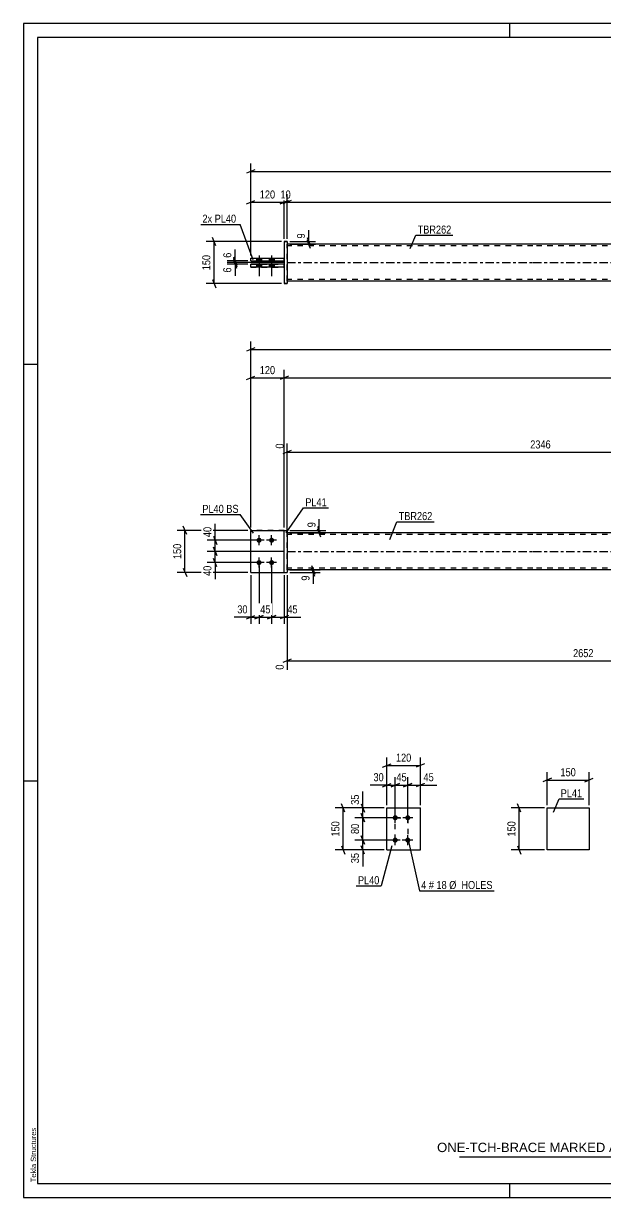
# Model space of a CAD drawing. Header units: millimetres. Extents: x 0 to 594, y 0 to 420.
# Drawn here: x 0 to 208.3, y 0 to 420 of the extents above; entities that cross this region are included whole.
import ezdxf

# ---------------------------------------------------------------- set-up
doc = ezdxf.new("R2010")
doc.units = ezdxf.units.MM
doc.linetypes.add('DXK_LINE_DOT2', pattern=[3.9198, 1.9599, -1.9599])
doc.linetypes.add('DXK_LINE_DOT3', pattern=[5.9187, 2.979, -0.9799, 0.9799, -0.9799])
doc.styles.add('Arial', font='ARIAL.TTF', dxfattribs={"height": 0.2})
doc.styles.add('Arial Narrow', font='ARIALN.TTF', dxfattribs={"height": 0.2})

# ---------------------------------------------------------------- blocks, each defined once
blk = doc.blocks.new('Unknown-581559839-1128')
at = {"color": 5, "linetype": 'Continuous'}
for p, q in [((594, 420), (0, 420)), ((0, 420), (0, 0)), ((174, 415), (174, 420)), ((589, 415), (5, 415)), ((5, 415), (5, 5)), ((5, 298), (0, 298)), ((5, 149), (0, 149)), ((5, 5), (589, 5)), ((174, 0), (174, 5)), ((0, 0), (594, 0))]:
    blk.add_line(p, q, dxfattribs=at)
at = {"color": 174, "linetype": 'Continuous', "style": 'Arial'}
blk.add_text('Tekla Structures', height=1.9102, rotation=90, dxfattribs=at).set_placement((4.5, 5.5))
blk = doc.blocks.new('Part-581559839-1555 - 1539')
at = {"color": 2, "linetype": 'Continuous'}
for p, q in [((130.01, 124.36), (130.01, 139.36)), ((130.01, 139.36), (142.01, 139.36)), ((142.01, 124.36), (142.01, 139.36)), ((130.01, 124.36), (130.01, 124.36)), ((130.01, 124.36), (142.01, 124.36)), ((142.01, 124.36), (142.01, 124.36))]:
    blk.add_line(p, q, dxfattribs=at)
at = {"color": 7, "linetype": 'DXK_LINE_DOT2'}
for p, q in [((130.01, 139.36), (142.01, 139.36)), ((130.01, 124.36), (130.01, 124.36)), ((130.01, 124.36), (142.01, 124.36)), ((142.01, 124.36), (142.01, 124.36))]:
    blk.add_line(p, q, dxfattribs=at)
blk = doc.blocks.new('Bolt-581559839-1560 - 1539')
at = {"linetype": 'Continuous'}
for points in [[(133.01, 134.96), (132.82, 134.98), (132.64, 135.04), (132.48, 135.14), (132.34, 135.26), (132.23, 135.41), (132.15, 135.59), (132.11, 135.77), (132.11, 135.96), (132.15, 136.14), (132.23, 136.31), (132.34, 136.47), (132.48, 136.59), (132.64, 136.69), (132.82, 136.75), (133.01, 136.76), (133.2, 136.75), (133.38, 136.69), (133.54, 136.59), (133.68, 136.47), (133.79, 136.31), (133.87, 136.14), (133.91, 135.96), (133.91, 135.77), (133.87, 135.59), (133.79, 135.41), (133.68, 135.26), (133.54, 135.14), (133.38, 135.04), (133.2, 134.98)], [(137.51, 134.96), (137.32, 134.98), (137.14, 135.04), (136.98, 135.14), (136.84, 135.26), (136.73, 135.41), (136.65, 135.59), (136.61, 135.77), (136.61, 135.96), (136.65, 136.14), (136.73, 136.31), (136.84, 136.47), (136.98, 136.59), (137.14, 136.69), (137.32, 136.75), (137.51, 136.76), (137.7, 136.75), (137.88, 136.69), (138.04, 136.59), (138.18, 136.47), (138.29, 136.31), (138.37, 136.14), (138.41, 135.96), (138.41, 135.77), (138.37, 135.59), (138.29, 135.41), (138.18, 135.26), (138.04, 135.14), (137.88, 135.04), (137.7, 134.98)], [(133.01, 126.96), (132.82, 126.98), (132.64, 127.04), (132.48, 127.14), (132.34, 127.26), (132.23, 127.41), (132.15, 127.59), (132.11, 127.77), (132.11, 127.96), (132.15, 128.14), (132.23, 128.31), (132.34, 128.47), (132.48, 128.59), (132.64, 128.69), (132.82, 128.75), (133.01, 128.76), (133.2, 128.75), (133.38, 128.69), (133.54, 128.59), (133.68, 128.47), (133.79, 128.31), (133.87, 128.14), (133.91, 127.96), (133.91, 127.77), (133.87, 127.59), (133.79, 127.41), (133.68, 127.26), (133.54, 127.14), (133.38, 127.04), (133.2, 126.98)], [(137.51, 126.96), (137.32, 126.98), (137.14, 127.04), (136.98, 127.14), (136.84, 127.26), (136.73, 127.41), (136.65, 127.59), (136.61, 127.77), (136.61, 127.96), (136.65, 128.14), (136.73, 128.31), (136.84, 128.47), (136.98, 128.59), (137.14, 128.69), (137.32, 128.75), (137.51, 128.76), (137.7, 128.75), (137.88, 128.69), (138.04, 128.59), (138.18, 128.47), (138.29, 128.31), (138.37, 128.14), (138.41, 127.96), (138.41, 127.77), (138.37, 127.59), (138.29, 127.41), (138.18, 127.26), (138.04, 127.14), (137.88, 127.04), (137.7, 126.98)]]:
    blk.add_hatch(color=1, dxfattribs=at).paths.add_polyline_path(points)
at = {"color": 1, "linetype": 'Continuous'}
for p, q in [((134.81, 135.86), (131.21, 135.86)), ((133.01, 134.06), (133.01, 137.66)), ((139.31, 135.86), (135.71, 135.86)), ((137.51, 134.06), (137.51, 137.66)), ((134.81, 127.86), (131.21, 127.86)), ((133.01, 126.06), (133.01, 129.66)), ((139.31, 127.86), (135.71, 127.86)), ((137.51, 126.06), (137.51, 129.66))]:
    blk.add_line(p, q, dxfattribs=at)
blk = doc.blocks.new('Bolt-581559839-1912 - 1907')
at = {"linetype": 'Continuous'}
for points in [[(84.29, 236.04), (84.48, 236.02), (84.65, 235.96), (84.82, 235.87), (84.96, 235.74), (85.07, 235.59), (85.14, 235.42), (85.18, 235.23), (85.18, 235.04), (85.14, 234.86), (85.07, 234.69), (84.96, 234.54), (84.82, 234.41), (84.65, 234.32), (84.48, 234.26), (84.29, 234.24), (84.1, 234.26), (83.92, 234.32), (83.76, 234.41), (83.62, 234.54), (83.51, 234.69), (83.43, 234.86), (83.39, 235.04), (83.39, 235.23), (83.43, 235.42), (83.51, 235.59), (83.62, 235.74), (83.76, 235.87), (83.92, 235.96), (84.1, 236.02)], [(88.79, 236.04), (88.98, 236.02), (89.15, 235.96), (89.32, 235.87), (89.46, 235.74), (89.57, 235.59), (89.64, 235.42), (89.68, 235.23), (89.68, 235.04), (89.64, 234.86), (89.57, 234.69), (89.46, 234.54), (89.32, 234.41), (89.15, 234.32), (88.98, 234.26), (88.79, 234.24), (88.6, 234.26), (88.42, 234.32), (88.26, 234.41), (88.12, 234.54), (88.01, 234.69), (87.93, 234.86), (87.89, 235.04), (87.89, 235.23), (87.93, 235.42), (88.01, 235.59), (88.12, 235.74), (88.26, 235.87), (88.42, 235.96), (88.6, 236.02)], [(84.29, 228.04), (84.48, 228.02), (84.65, 227.96), (84.82, 227.87), (84.96, 227.74), (85.07, 227.59), (85.14, 227.42), (85.18, 227.23), (85.18, 227.04), (85.14, 226.86), (85.07, 226.69), (84.96, 226.54), (84.82, 226.41), (84.65, 226.32), (84.48, 226.26), (84.29, 226.24), (84.1, 226.26), (83.92, 226.32), (83.76, 226.41), (83.62, 226.54), (83.51, 226.69), (83.43, 226.86), (83.39, 227.04), (83.39, 227.23), (83.43, 227.42), (83.51, 227.59), (83.62, 227.74), (83.76, 227.87), (83.92, 227.96), (84.1, 228.02)], [(88.79, 228.04), (88.98, 228.02), (89.15, 227.96), (89.32, 227.87), (89.46, 227.74), (89.57, 227.59), (89.64, 227.42), (89.68, 227.23), (89.68, 227.04), (89.64, 226.86), (89.57, 226.69), (89.46, 226.54), (89.32, 226.41), (89.15, 226.32), (88.98, 226.26), (88.79, 226.24), (88.6, 226.26), (88.42, 226.32), (88.26, 226.41), (88.12, 226.54), (88.01, 226.69), (87.93, 226.86), (87.89, 227.04), (87.89, 227.23), (87.93, 227.42), (88.01, 227.59), (88.12, 227.74), (88.26, 227.87), (88.42, 227.96), (88.6, 228.02)]]:
    blk.add_hatch(color=1, dxfattribs=at).paths.add_polyline_path(points)
at = {"color": 1, "linetype": 'Continuous'}
for p, q in [((84.29, 233.34), (84.29, 236.94)), ((88.79, 233.34), (88.79, 236.94)), ((86.09, 235.14), (82.49, 235.14)), ((90.59, 235.14), (86.99, 235.14)), ((86.09, 227.14), (82.49, 227.14)), ((84.29, 225.34), (84.29, 228.94)), ((90.59, 227.14), (86.99, 227.14)), ((88.79, 225.34), (88.79, 228.94))]:
    blk.add_line(p, q, dxfattribs=at)
blk = doc.blocks.new('Part-581559839-1923 - 1907')
at = {"color": 2, "linetype": 'Continuous'}
for p, q in [((93.29, 238.64), (94.29, 238.64)), ((93.29, 223.64), (93.29, 238.64)), ((94.29, 238.64), (94.29, 238.64)), ((94.29, 238.64), (94.29, 223.64)), ((93.29, 223.64), (94.29, 223.64))]:
    blk.add_line(p, q, dxfattribs=at)
at = {"color": 7, "linetype": 'DXK_LINE_DOT2'}
for p, q in [((93.29, 238.64), (94.29, 238.64)), ((93.29, 223.64), (94.29, 223.64))]:
    blk.add_line(p, q, dxfattribs=at)
blk = doc.blocks.new('Part-581559839-1928 - 1907')
at = {"color": 7, "linetype": 'DXK_LINE_DOT2'}
for p, q in [((81.29, 223.64), (81.29, 238.64)), ((81.29, 238.64), (93.29, 238.64)), ((93.29, 238.64), (81.29, 238.64)), ((93.29, 223.64), (93.29, 238.64)), ((81.29, 223.64), (81.29, 223.64)), ((81.29, 223.64), (93.29, 223.64)), ((81.29, 223.64), (93.29, 223.64)), ((93.29, 223.64), (93.29, 223.64))]:
    blk.add_line(p, q, dxfattribs=at)
blk = doc.blocks.new('Part-581559839-1933 - 1907')
at = {"color": 2, "linetype": 'Continuous'}
for p, q in [((81.29, 223.64), (81.29, 238.64)), ((81.29, 238.64), (93.29, 238.64)), ((81.29, 223.64), (81.29, 223.64)), ((81.29, 223.64), (93.29, 223.64))]:
    blk.add_line(p, q, dxfattribs=at)
at = {"color": 7, "linetype": 'DXK_LINE_DOT2'}
for p, q in [((93.29, 238.64), (81.29, 238.64)), ((93.29, 223.64), (93.29, 238.64)), ((81.29, 223.64), (93.29, 223.64)), ((93.29, 223.64), (93.29, 223.64))]:
    blk.add_line(p, q, dxfattribs=at)
blk = doc.blocks.new('Part-581559839-1943 - 1907')
at = {"linetype": 'Continuous'}
blk.add_hatch(color=2, dxfattribs=at).paths.add_polyline_path([(496.49, 224.54), (495.69, 225.94), (497.29, 225.94)])
at = {"color": 2, "linetype": 'Continuous'}
for p, q in [((182.29, 237.74), (94.29, 237.74)), ((526.49, 237.74), (182.39, 237.74)), ((182.29, 224.54), (94.29, 224.54)), ((526.49, 224.54), (182.39, 224.54)), ((496.49, 224.54), (495.69, 225.94)), ((495.69, 225.94), (497.29, 225.94)), ((497.29, 225.94), (496.49, 224.54))]:
    blk.add_line(p, q, dxfattribs=at)
at = {"color": 7, "linetype": 'DXK_LINE_DOT2'}
for p, q in [((94.29, 224.54), (94.29, 237.74)), ((182.29, 237.14), (94.29, 237.14)), ((526.49, 237.14), (182.39, 237.14)), ((281.81, 237.74), (281.81, 237.14)), ((317.26, 237.74), (317.26, 237.14)), ((526.49, 237.74), (526.49, 224.54)), ((182.29, 225.14), (94.29, 225.14)), ((526.49, 225.14), (182.39, 225.14)), ((303.81, 224.54), (303.81, 225.14)), ((339.25, 224.54), (339.25, 225.14))]:
    blk.add_line(p, q, dxfattribs=at)
at = {"color": 7, "linetype": 'DXK_LINE_DOT3'}
for p, q in [((94.29, 231.14), (182.29, 231.14)), ((182.39, 231.14), (526.49, 231.14))]:
    blk.add_line(p, q, dxfattribs=at)
at = {"color": 2, "linetype": 'Continuous'}
blk.add_circle((496.49, 225.44), 1, dxfattribs=at)
blk = doc.blocks.new('Bolt-581559839-2355 - 2348')
at = {"linetype": 'Continuous'}
for points in [[(83.39, 335.05), (85.19, 335.05), (85.19, 336.05), (83.39, 336.05)], [(83.39, 335.05), (85.19, 335.05), (85.19, 336.05), (83.39, 336.05)], [(87.89, 335.05), (89.69, 335.05), (89.69, 336.05), (87.89, 336.05)], [(87.89, 335.05), (89.69, 335.05), (89.69, 336.05), (87.89, 336.05)], [(83.39, 332.85), (85.19, 332.85), (85.19, 333.85), (83.39, 333.85)], [(83.39, 332.85), (85.19, 332.85), (85.19, 333.85), (83.39, 333.85)], [(87.89, 332.85), (89.69, 332.85), (89.69, 333.85), (87.89, 333.85)], [(87.89, 332.85), (89.69, 332.85), (89.69, 333.85), (87.89, 333.85)]]:
    blk.add_hatch(color=1, dxfattribs=at).paths.add_polyline_path(points)
at = {"color": 1, "linetype": 'Continuous'}
for p, q in [((83.39, 336.05), (83.39, 335.05)), ((83.39, 336.05), (83.39, 335.05)), ((84.29, 337.05), (84.29, 329.55)), ((84.29, 337.05), (84.29, 329.55)), ((85.19, 336.05), (85.19, 335.05)), ((85.19, 336.05), (85.19, 335.05)), ((87.89, 336.05), (87.89, 335.05)), ((87.89, 336.05), (87.89, 335.05)), ((88.79, 337.05), (88.79, 329.55)), ((88.79, 337.05), (88.79, 329.55)), ((89.69, 336.05), (89.69, 335.05)), ((89.69, 336.05), (89.69, 335.05)), ((83.39, 333.85), (83.39, 332.85)), ((83.39, 333.85), (83.39, 332.85)), ((85.19, 333.85), (85.19, 332.85)), ((85.19, 333.85), (85.19, 332.85)), ((87.89, 333.85), (87.89, 332.85)), ((87.89, 333.85), (87.89, 332.85)), ((89.69, 333.85), (89.69, 332.85)), ((89.69, 333.85), (89.69, 332.85))]:
    blk.add_line(p, q, dxfattribs=at)
blk = doc.blocks.new('Part-581559839-2362 - 2348')
at = {"color": 2, "linetype": 'Continuous'}
for p, q in [((81.29, 335.05), (81.29, 336.05)), ((81.29, 336.05), (93.29, 336.05)), ((93.29, 335.05), (93.29, 336.05)), ((81.29, 335.05), (81.29, 335.05)), ((81.29, 335.05), (93.29, 335.05)), ((93.29, 335.05), (93.29, 335.05))]:
    blk.add_line(p, q, dxfattribs=at)
at = {"color": 7, "linetype": 'DXK_LINE_DOT2'}
for p, q in [((81.29, 336.05), (81.29, 336.05)), ((81.29, 336.05), (93.29, 336.05)), ((93.29, 336.05), (93.29, 336.05)), ((81.29, 335.05), (93.29, 335.05))]:
    blk.add_line(p, q, dxfattribs=at)
blk = doc.blocks.new('Part-581559839-2357 - 2348')
at = {"color": 2, "linetype": 'Continuous'}
for p, q in [((93.29, 341.95), (94.29, 341.95)), ((93.29, 341.95), (93.29, 326.95)), ((94.29, 341.95), (94.29, 341.95)), ((94.29, 341.95), (94.29, 326.95)), ((94.29, 326.95), (93.29, 326.95)), ((93.29, 326.95), (93.29, 326.95))]:
    blk.add_line(p, q, dxfattribs=at)
at = {"color": 7, "linetype": 'DXK_LINE_DOT2'}
for p, q in [((94.29, 341.95), (93.29, 341.95)), ((94.29, 341.95), (94.29, 341.95)), ((93.29, 326.95), (94.29, 326.95))]:
    blk.add_line(p, q, dxfattribs=at)
blk = doc.blocks.new('Part-581559839-2367 - 2348')
at = {"color": 2, "linetype": 'Continuous'}
for p, q in [((81.29, 332.85), (81.29, 333.85)), ((93.29, 333.85), (81.29, 333.85)), ((81.29, 332.85), (81.29, 332.85)), ((93.29, 332.85), (81.29, 332.85)), ((93.29, 332.85), (93.29, 333.85)), ((93.29, 332.85), (93.29, 332.85))]:
    blk.add_line(p, q, dxfattribs=at)
at = {"color": 7, "linetype": 'DXK_LINE_DOT2'}
for p, q in [((81.29, 333.85), (93.29, 333.85)), ((81.29, 332.85), (93.29, 332.85))]:
    blk.add_line(p, q, dxfattribs=at)
blk = doc.blocks.new('Part-581559839-2387 - 2348')
at = {"linetype": 'Continuous'}
blk.add_hatch(color=2, dxfattribs=at).paths.add_polyline_path([(496.49, 334.45), (495.69, 335.85), (497.29, 335.85)])
at = {"color": 2, "linetype": 'Continuous'}
for p, q in [((182.29, 341.05), (94.29, 341.05)), ((526.49, 341.05), (182.39, 341.05)), ((281.81, 335.15), (317.26, 335.15)), ((281.81, 335.05), (281.81, 335.15)), ((281.81, 333.85), (281.81, 333.75)), ((281.81, 333.75), (281.81, 333.75)), ((317.26, 333.75), (281.81, 333.75)), ((303.81, 335.15), (303.81, 335.05)), ((303.81, 333.75), (303.81, 333.85)), ((317.26, 335.15), (317.26, 333.75)), ((496.49, 334.45), (495.69, 335.85)), ((495.69, 335.85), (497.29, 335.85)), ((497.29, 335.85), (496.49, 334.45)), ((182.29, 327.85), (94.29, 327.85)), ((526.49, 327.85), (182.39, 327.85))]:
    blk.add_line(p, q, dxfattribs=at)
at = {"color": 7, "linetype": 'DXK_LINE_DOT2'}
for p, q in [((94.29, 327.85), (94.29, 341.05)), ((182.29, 340.45), (94.29, 340.45)), ((526.49, 340.45), (182.39, 340.45)), ((526.49, 327.85), (526.49, 341.05)), ((281.81, 335.15), (317.26, 335.15)), ((281.81, 333.75), (281.81, 335.05)), ((281.81, 333.75), (317.26, 333.75)), ((303.81, 335.15), (303.81, 335.15)), ((303.81, 335.15), (303.81, 335.15)), ((303.81, 335.15), (339.25, 335.15)), ((303.81, 335.15), (339.25, 335.15)), ((303.81, 333.75), (303.81, 335.05)), ((339.25, 333.75), (303.81, 333.75)), ((303.81, 333.75), (303.81, 333.75)), ((303.81, 333.75), (339.25, 333.75)), ((339.25, 335.15), (339.25, 333.75)), ((182.29, 328.45), (94.29, 328.45)), ((526.49, 328.45), (182.39, 328.45))]:
    blk.add_line(p, q, dxfattribs=at)
at = {"color": 7, "linetype": 'DXK_LINE_DOT3'}
for p, q in [((94.29, 334.45), (182.29, 334.45)), ((182.39, 334.45), (526.49, 334.45))]:
    blk.add_line(p, q, dxfattribs=at)
at = {"color": 2, "linetype": 'Continuous'}
blk.add_circle((496.49, 335.35), 1, dxfattribs=at)
blk = doc.blocks.new('Part-581559839-1515 - 1499')
at = {"color": 2, "linetype": 'Continuous'}
for p, q in [((187.38, 139.36), (202.38, 139.36)), ((187.38, 124.36), (187.38, 139.36)), ((202.38, 139.36), (202.38, 124.36)), ((202.38, 124.36), (187.38, 124.36))]:
    blk.add_line(p, q, dxfattribs=at)
blk = doc.blocks.new('Rectangle-581559839-1675 - 1539')
at = {"color": 1, "linetype": 'DXK_LINE_DOT2'}
blk.add_lwpolyline([(133.01, 135.86), (137.51, 135.86), (137.51, 127.86), (133.01, 127.86), (133.01, 135.86)], close=True, dxfattribs=at)
blk = doc.blocks.new('StraightDimension-581559839-1562 - 1539')
at = {"color": 7, "linetype": 'Continuous'}
for p, q in [((130.01, 140.36), (130.01, 157.42)), ((142.01, 140.36), (142.01, 157.42)), ((128.51, 153.97), (131.51, 155.17)), ((130.01, 154.57), (142.01, 154.57)), ((143.51, 155.17), (140.51, 153.97))]:
    blk.add_line(p, q, dxfattribs=at)
at = {"color": 0}
blk.add_wipeout([(139.35, 155.32), (139.35, 159.52), (132.67, 159.52), (132.67, 155.32)], dxfattribs=at)
at = {"color": 3, "style": 'Arial Narrow'}
blk.add_text('120', height=2.863, dxfattribs=at).set_placement((133.27, 155.92))
blk = doc.blocks.new('StraightDimension-581559839-1662 - 1539')
at = {"color": 7, "linetype": 'Continuous'}
for p, q in [((132.01, 127.86), (118.53, 127.86)), ((120.78, 129.36), (121.98, 126.36)), ((121.38, 124.36), (121.38, 127.86)), ((129.01, 124.36), (118.53, 124.36)), ((121.98, 122.86), (120.78, 125.86))]:
    blk.add_line(p, q, dxfattribs=at)
at = {"color": 0}
blk.add_wipeout([(120.63, 123.84), (116.43, 123.84), (116.43, 118.98), (120.63, 118.98)], dxfattribs=at)
at = {"color": 7, "linetype": 'Continuous'}
blk.add_line((121.38, 124.36), (121.38, 118.46), dxfattribs=at)
blk.add_line((121.38, 124.36), (121.38, 118.46), dxfattribs=at)
at = {"color": 3, "style": 'Arial Narrow'}
blk.add_text('35', height=2.863, rotation=90.0002, dxfattribs=at).set_placement((120.03, 119.58))
blk = doc.blocks.new('StraightDimension-581559839-1598 - 1539')
at = {"color": 7, "linetype": 'Continuous'}
for p, q in [((131.51, 146.97), (134.51, 148.17)), ((133.01, 136.86), (133.01, 150.42)), ((133.01, 147.57), (137.51, 147.57)), ((139.01, 148.17), (136.01, 146.97)), ((137.51, 136.86), (137.51, 150.42))]:
    blk.add_line(p, q, dxfattribs=at)
at = {"color": 0}
blk.add_wipeout([(137.69, 148.32), (137.69, 152.52), (132.83, 152.52), (132.83, 148.32)], dxfattribs=at)
at = {"color": 3, "style": 'Arial Narrow'}
blk.add_text('45', height=2.863, dxfattribs=at).set_placement((133.43, 148.92))
blk = doc.blocks.new('StraightDimension-581559839-1582 - 1539')
at = {"color": 7, "linetype": 'Continuous'}
for p, q in [((136.01, 146.97), (139.01, 148.17)), ((137.51, 136.86), (137.51, 150.42)), ((137.51, 147.57), (142.01, 147.57)), ((143.51, 148.17), (140.51, 146.97)), ((142.01, 140.36), (142.01, 150.42))]:
    blk.add_line(p, q, dxfattribs=at)
at = {"color": 0}
blk.add_wipeout([(147.39, 148.32), (147.39, 152.52), (142.54, 152.52), (142.54, 148.32)], dxfattribs=at)
at = {"color": 7, "linetype": 'Continuous'}
blk.add_line((142.01, 147.57), (147.92, 147.57), dxfattribs=at)
blk.add_line((142.01, 147.57), (147.92, 147.57), dxfattribs=at)
at = {"color": 3, "style": 'Arial Narrow'}
blk.add_text('45', height=2.863, dxfattribs=at).set_placement((143.14, 148.92))
blk = doc.blocks.new('StraightDimension-581559839-1608 - 1539')
at = {"color": 7, "linetype": 'Continuous'}
for p, q in [((128.51, 146.97), (131.51, 148.17)), ((130.01, 140.36), (130.01, 150.42)), ((130.01, 147.57), (133.01, 147.57)), ((134.51, 148.17), (131.51, 146.97)), ((133.01, 136.86), (133.01, 150.42))]:
    blk.add_line(p, q, dxfattribs=at)
at = {"color": 0}
blk.add_wipeout([(129.49, 148.32), (129.49, 152.52), (124.63, 152.52), (124.63, 148.32)], dxfattribs=at)
at = {"color": 7, "linetype": 'Continuous'}
blk.add_line((130.01, 147.57), (124.1, 147.57), dxfattribs=at)
blk.add_line((130.01, 147.57), (124.1, 147.57), dxfattribs=at)
at = {"color": 3, "style": 'Arial Narrow'}
blk.add_text('30', height=2.863, dxfattribs=at).set_placement((125.23, 148.92))
blk = doc.blocks.new('StraightDimension-581559839-1622 - 1539')
at = {"color": 7, "linetype": 'Continuous'}
for p, q in [((129.01, 139.36), (111.53, 139.36)), ((114.98, 137.86), (113.78, 140.86)), ((114.38, 124.36), (114.38, 139.36)), ((129.01, 124.36), (111.53, 124.36)), ((113.78, 125.86), (114.98, 122.86))]:
    blk.add_line(p, q, dxfattribs=at)
at = {"color": 0}
blk.add_wipeout([(113.63, 135.21), (109.43, 135.21), (109.43, 128.52), (113.63, 128.52)], dxfattribs=at)
at = {"color": 3, "style": 'Arial Narrow'}
blk.add_text('150', height=2.863, rotation=90.0002, dxfattribs=at).set_placement((113.03, 129.12))
blk = doc.blocks.new('StraightDimension-581559839-1639 - 1539')
at = {"color": 7, "linetype": 'Continuous'}
for p, q in [((129.01, 139.36), (118.53, 139.36)), ((120.78, 140.86), (121.98, 137.86)), ((121.38, 135.86), (121.38, 139.36)), ((132.01, 135.86), (118.53, 135.86)), ((121.98, 134.36), (120.78, 137.36))]:
    blk.add_line(p, q, dxfattribs=at)
at = {"color": 0}
blk.add_wipeout([(120.63, 144.75), (116.43, 144.75), (116.43, 139.89), (120.63, 139.89)], dxfattribs=at)
at = {"color": 7, "linetype": 'Continuous'}
blk.add_line((121.38, 139.36), (121.38, 145.27), dxfattribs=at)
blk.add_line((121.38, 139.36), (121.38, 145.27), dxfattribs=at)
at = {"color": 3, "style": 'Arial Narrow'}
blk.add_text('35', height=2.863, rotation=90.0002, dxfattribs=at).set_placement((120.03, 140.49))
blk = doc.blocks.new('StraightDimension-581559839-1652 - 1539')
at = {"color": 7, "linetype": 'Continuous'}
for p, q in [((132.01, 135.86), (118.53, 135.86)), ((120.78, 137.36), (121.98, 134.36)), ((121.38, 127.86), (121.38, 135.86)), ((132.01, 127.86), (118.53, 127.86)), ((121.98, 126.36), (120.78, 129.36))]:
    blk.add_line(p, q, dxfattribs=at)
at = {"color": 0}
blk.add_wipeout([(120.63, 134.29), (116.43, 134.29), (116.43, 129.44), (120.63, 129.44)], dxfattribs=at)
at = {"color": 3, "style": 'Arial Narrow'}
blk.add_text('80', height=2.863, rotation=90.0002, dxfattribs=at).set_placement((120.03, 130.04))
blk = doc.blocks.new('StraightDimension-581559839-2163 - 1907')
at = {"color": 7, "linetype": 'Continuous'}
for p, q in [((105.24, 240.14), (106.44, 237.14)), ((95.29, 238.64), (108.24, 238.64)), ((95.29, 237.74), (108.24, 237.74)), ((106.44, 236.24), (105.24, 239.24)), ((105.84, 237.74), (105.84, 238.64))]:
    blk.add_line(p, q, dxfattribs=at)
at = {"color": 0}
blk.add_wipeout([(105.09, 242.19), (100.89, 242.19), (100.89, 239.16), (105.09, 239.16)], dxfattribs=at)
at = {"color": 7, "linetype": 'Continuous'}
blk.add_line((105.84, 238.64), (105.84, 242.72), dxfattribs=at)
blk.add_line((105.84, 238.64), (105.84, 242.72), dxfattribs=at)
at = {"color": 3, "style": 'Arial Narrow'}
blk.add_text('9', height=2.86, rotation=90.0002, dxfattribs=at).set_placement((104.49, 239.76))
blk = doc.blocks.new('StraightDimension-581559839-2239 - 1907')
at = {"color": 7, "linetype": 'Continuous'}
for p, q in [((88.79, 226.14), (88.79, 205.22)), ((93.29, 222.64), (93.29, 205.22)), ((87.29, 207.02), (90.29, 208.22)), ((88.79, 207.62), (93.29, 207.62)), ((94.79, 208.22), (91.79, 207.02))]:
    blk.add_line(p, q, dxfattribs=at)
at = {"color": 0}
blk.add_wipeout([(98.67, 208.37), (98.67, 212.57), (93.81, 212.57), (93.81, 208.37)], dxfattribs=at)
at = {"color": 7, "linetype": 'Continuous'}
blk.add_line((93.29, 207.62), (99.19, 207.62), dxfattribs=at)
blk.add_line((93.29, 207.62), (99.19, 207.62), dxfattribs=at)
at = {"color": 3, "style": 'Arial Narrow'}
blk.add_text('45', height=2.863, dxfattribs=at).set_placement((94.41, 208.97))
blk = doc.blocks.new('StraightDimension-581559839-2253 - 1907')
at = {"color": 7, "linetype": 'Continuous'}
for p, q in [((275.66, 247.5), (275.66, 275.24)), ((94.29, 238.74), (94.29, 269.76)), ((95.79, 267.23), (92.79, 266.03)), ((94.29, 266.63), (275.66, 266.63)), ((274.16, 266.03), (277.16, 267.23))]:
    blk.add_line(p, q, dxfattribs=at)
at = {"color": 0, "linetype": 'Continuous'}
for points in [[(275.06, 275.84), (270.86, 275.84), (270.86, 267.33), (275.06, 267.33)], [(93.69, 270.36), (89.49, 270.36), (89.49, 267.33), (93.69, 267.33)]]:
    blk.add_wipeout(points, dxfattribs=at)
at = {"color": 0}
blk.add_wipeout([(189.23, 267.38), (189.23, 271.58), (180.72, 271.58), (180.72, 267.38)], dxfattribs=at)
at = {"color": 3, "linetype": 'Continuous', "style": 'Arial Narrow'}
for s, height, p in [('2346', 2.863, (274.46, 267.93)), ('0', 2.86, (93.09, 267.93))]:
    blk.add_text(s, height=height, rotation=90.0002, dxfattribs=at).set_placement(p)
at = {"color": 3, "style": 'Arial Narrow'}
blk.add_text('2346', height=2.863, dxfattribs=at).set_placement((181.32, 267.98))
blk = doc.blocks.new('StraightDimension-581559839-2222 - 1907')
at = {"color": 7, "linetype": 'Continuous'}
for p, q in [((81.29, 222.64), (81.29, 205.22)), ((84.29, 226.14), (84.29, 205.22)), ((79.79, 207.02), (82.79, 208.22)), ((81.29, 207.62), (84.29, 207.62)), ((85.79, 208.22), (82.79, 207.02))]:
    blk.add_line(p, q, dxfattribs=at)
at = {"color": 0}
blk.add_wipeout([(80.76, 208.37), (80.76, 212.57), (75.91, 212.57), (75.91, 208.37)], dxfattribs=at)
at = {"color": 7, "linetype": 'Continuous'}
blk.add_line((81.29, 207.62), (75.38, 207.62), dxfattribs=at)
blk.add_line((81.29, 207.62), (75.38, 207.62), dxfattribs=at)
at = {"color": 3, "style": 'Arial Narrow'}
blk.add_text('30', height=2.863, dxfattribs=at).set_placement((76.51, 208.97))
blk = doc.blocks.new('StraightDimension-581559839-1990 - 1907')
at = {"color": 7, "linetype": 'Continuous'}
for p, q in [((93.29, 239.64), (93.29, 296.07)), ((526.49, 239.64), (526.49, 296.07)), ((94.79, 293.82), (91.79, 292.62)), ((93.29, 293.22), (526.49, 293.22)), ((524.99, 292.62), (527.99, 293.82))]:
    blk.add_line(p, q, dxfattribs=at)
at = {"color": 0}
blk.add_wipeout([(314.15, 293.97), (314.15, 298.17), (305.63, 298.17), (305.63, 293.97)], dxfattribs=at)
at = {"color": 3, "style": 'Arial Narrow'}
blk.add_text('4864', height=2.863, dxfattribs=at).set_placement((306.23, 294.57))
blk = doc.blocks.new('StraightDimension-581559839-2001 - 1907')
at = {"color": 7, "linetype": 'Continuous'}
for p, q in [((81.29, 239.64), (81.29, 296.07)), ((93.29, 239.64), (93.29, 296.07)), ((79.79, 292.62), (82.79, 293.82)), ((81.29, 293.22), (93.29, 293.22)), ((94.79, 293.82), (91.79, 292.62))]:
    blk.add_line(p, q, dxfattribs=at)
at = {"color": 0}
blk.add_wipeout([(90.63, 293.97), (90.63, 298.17), (83.95, 298.17), (83.95, 293.97)], dxfattribs=at)
at = {"color": 3, "style": 'Arial Narrow'}
blk.add_text('120', height=2.863, dxfattribs=at).set_placement((84.55, 294.57))
blk = doc.blocks.new('StraightDimension-581559839-2073 - 1907')
at = {"color": 7, "linetype": 'Continuous'}
for p, q in [((58.39, 237.14), (57.19, 240.14)), ((80.29, 238.64), (54.94, 238.64)), ((57.79, 223.64), (57.79, 238.64)), ((80.29, 223.64), (54.94, 223.64)), ((57.19, 225.14), (58.39, 222.14))]:
    blk.add_line(p, q, dxfattribs=at)
at = {"color": 0}
blk.add_wipeout([(57.04, 234.48), (52.84, 234.48), (52.84, 227.8), (57.04, 227.8)], dxfattribs=at)
at = {"color": 3, "style": 'Arial Narrow'}
blk.add_text('150', height=2.863, rotation=90.0002, dxfattribs=at).set_placement((56.44, 228.4))
blk = doc.blocks.new('StraightDimension-581559839-2215 - 1907')
at = {"color": 7, "linetype": 'Continuous'}
for p, q in [((94.29, 222.64), (94.29, 188.83)), ((306.31, 222.76), (306.31, 183.35)), ((95.79, 192.56), (92.79, 191.36)), ((94.29, 191.96), (306.31, 191.96)), ((304.81, 191.36), (307.81, 192.56))]:
    blk.add_line(p, q, dxfattribs=at)
at = {"color": 0}
blk.add_wipeout([(204.55, 192.71), (204.55, 196.91), (196.04, 196.91), (196.04, 192.71)], dxfattribs=at)
at = {"color": 0, "linetype": 'Continuous'}
for points in [[(93.69, 191.26), (89.49, 191.26), (89.49, 188.23), (93.69, 188.23)], [(305.71, 191.26), (301.51, 191.26), (301.51, 182.75), (305.71, 182.75)]]:
    blk.add_wipeout(points, dxfattribs=at)
at = {"color": 3, "style": 'Arial Narrow'}
blk.add_text('2652', height=2.863, dxfattribs=at).set_placement((196.64, 193.31))
at = {"color": 3, "linetype": 'Continuous', "style": 'Arial Narrow'}
for s, height, p in [('0', 2.86, (93.09, 188.83)), ('2652', 2.863, (305.11, 183.35))]:
    blk.add_text(s, height=height, rotation=90.0002, dxfattribs=at).set_placement(p)
blk = doc.blocks.new('StraightDimension-581559839-2304 - 1907')
at = {"color": 7, "linetype": 'Continuous'}
for p, q in [((82.79, 303.99), (79.79, 302.79)), ((81.29, 239.64), (81.29, 306.24)), ((81.29, 303.39), (539.49, 303.39)), ((537.99, 302.79), (540.99, 303.99)), ((539.49, 239.64), (539.49, 306.24))]:
    blk.add_line(p, q, dxfattribs=at)
at = {"color": 0}
blk.add_wipeout([(314.65, 304.14), (314.65, 308.34), (306.13, 308.34), (306.13, 304.14)], dxfattribs=at)
at = {"color": 3, "style": 'Arial Narrow'}
blk.add_text('5114', height=2.863, dxfattribs=at).set_placement((306.73, 304.74))
blk = doc.blocks.new('StraightDimension-581559839-2136 - 1907')
at = {"color": 7, "linetype": 'Continuous'}
for p, q in [((67.99, 236.64), (69.19, 233.64)), ((83.29, 235.14), (65.74, 235.14)), ((93.29, 231.14), (65.74, 231.14)), ((69.19, 229.64), (67.99, 232.64)), ((68.59, 231.14), (68.59, 235.14))]:
    blk.add_line(p, q, dxfattribs=at)
at = {"color": 0}
blk.add_wipeout([(67.84, 240.52), (63.64, 240.52), (63.64, 235.66), (67.84, 235.66)], dxfattribs=at)
at = {"color": 7, "linetype": 'Continuous'}
blk.add_line((68.59, 235.14), (68.59, 241.04), dxfattribs=at)
blk.add_line((68.59, 235.14), (68.59, 241.04), dxfattribs=at)
at = {"color": 3, "style": 'Arial Narrow'}
blk.add_text('40', height=2.863, rotation=90.0002, dxfattribs=at).set_placement((67.24, 236.26))
blk = doc.blocks.new('StraightDimension-581559839-2149 - 1907')
at = {"color": 7, "linetype": 'Continuous'}
for p, q in [((93.29, 231.14), (65.74, 231.14)), ((67.99, 232.64), (69.19, 229.64)), ((68.59, 227.14), (68.59, 231.14)), ((83.29, 227.14), (65.74, 227.14)), ((69.19, 225.64), (67.99, 228.64))]:
    blk.add_line(p, q, dxfattribs=at)
at = {"color": 0}
blk.add_wipeout([(67.84, 226.61), (63.64, 226.61), (63.64, 221.76), (67.84, 221.76)], dxfattribs=at)
at = {"color": 7, "linetype": 'Continuous'}
blk.add_line((68.59, 227.14), (68.59, 221.23), dxfattribs=at)
blk.add_line((68.59, 227.14), (68.59, 221.23), dxfattribs=at)
at = {"color": 3, "style": 'Arial Narrow'}
blk.add_text('40', height=2.863, rotation=90.0002, dxfattribs=at).set_placement((67.24, 222.36))
blk = doc.blocks.new('StraightDimension-581559839-2172 - 1907')
at = {"color": 7, "linetype": 'Continuous'}
for p, q in [((95.29, 224.54), (106.1, 224.54)), ((95.29, 223.64), (106.1, 223.64)), ((103.1, 226.04), (104.3, 223.04)), ((104.3, 222.14), (103.1, 225.14)), ((103.7, 223.64), (103.7, 224.54))]:
    blk.add_line(p, q, dxfattribs=at)
at = {"color": 0}
blk.add_wipeout([(102.95, 223.11), (98.75, 223.11), (98.75, 220.08), (102.95, 220.08)], dxfattribs=at)
at = {"color": 7, "linetype": 'Continuous'}
blk.add_line((103.7, 223.64), (103.7, 219.56), dxfattribs=at)
blk.add_line((103.7, 223.64), (103.7, 219.56), dxfattribs=at)
at = {"color": 3, "style": 'Arial Narrow'}
blk.add_text('9', height=2.86, rotation=90.0002, dxfattribs=at).set_placement((102.35, 220.68))
blk = doc.blocks.new('StraightDimension-581559839-2232 - 1907')
at = {"color": 7, "linetype": 'Continuous'}
for p, q in [((84.29, 226.14), (84.29, 205.22)), ((88.79, 226.14), (88.79, 205.22)), ((82.79, 207.02), (85.79, 208.22)), ((84.29, 207.62), (88.79, 207.62)), ((90.29, 208.22), (87.29, 207.02))]:
    blk.add_line(p, q, dxfattribs=at)
at = {"color": 0}
blk.add_wipeout([(88.97, 208.37), (88.97, 212.57), (84.11, 212.57), (84.11, 208.37)], dxfattribs=at)
at = {"color": 3, "style": 'Arial Narrow'}
blk.add_text('45', height=2.863, dxfattribs=at).set_placement((84.71, 208.97))
blk = doc.blocks.new('StraightDimension-581559839-2419 - 2348')
at = {"color": 7, "linetype": 'Continuous'}
for p, q in [((81.29, 337.05), (81.29, 358.89)), ((93.29, 342.95), (93.29, 358.89)), ((79.79, 355.44), (82.79, 356.64)), ((81.29, 356.04), (93.29, 356.04)), ((94.79, 356.64), (91.79, 355.44))]:
    blk.add_line(p, q, dxfattribs=at)
at = {"color": 0}
blk.add_wipeout([(90.63, 356.79), (90.63, 360.99), (83.95, 360.99), (83.95, 356.79)], dxfattribs=at)
at = {"color": 3, "style": 'Arial Narrow'}
blk.add_text('120', height=2.863, dxfattribs=at).set_placement((84.55, 357.39))
blk = doc.blocks.new('StraightDimension-581559839-2480 - 2348')
at = {"color": 7, "linetype": 'Continuous'}
for p, q in [((95.29, 341.95), (104.47, 341.95)), ((95.29, 341.05), (104.47, 341.05)), ((101.47, 343.45), (102.67, 340.45)), ((102.67, 339.55), (101.47, 342.55)), ((102.07, 341.05), (102.07, 341.95))]:
    blk.add_line(p, q, dxfattribs=at)
at = {"color": 0}
blk.add_wipeout([(101.32, 345.5), (97.12, 345.5), (97.12, 342.48), (101.32, 342.48)], dxfattribs=at)
at = {"color": 7, "linetype": 'Continuous'}
blk.add_line((102.07, 341.95), (102.07, 346.03), dxfattribs=at)
blk.add_line((102.07, 341.95), (102.07, 346.03), dxfattribs=at)
at = {"color": 3, "style": 'Arial Narrow'}
blk.add_text('9', height=2.86, rotation=90.0002, dxfattribs=at).set_placement((100.72, 343.08))
blk = doc.blocks.new('StraightDimension-581559839-2398 - 2348')
at = {"color": 7, "linetype": 'Continuous'}
for p, q in [((81.29, 337.05), (81.29, 369.9)), ((539.49, 337.05), (539.49, 369.9)), ((82.79, 367.65), (79.79, 366.45)), ((81.29, 367.05), (539.49, 367.05)), ((537.99, 366.45), (540.99, 367.65))]:
    blk.add_line(p, q, dxfattribs=at)
at = {"color": 0}
blk.add_wipeout([(314.65, 367.8), (314.65, 372), (306.13, 372), (306.13, 367.8)], dxfattribs=at)
at = {"color": 3, "style": 'Arial Narrow'}
blk.add_text('5114', height=2.863, dxfattribs=at).set_placement((306.73, 368.4))
blk = doc.blocks.new('StraightDimension-581559839-2409 - 2348')
at = {"color": 7, "linetype": 'Continuous'}
for p, q in [((93.29, 342.95), (93.29, 358.89)), ((94.29, 342.95), (94.29, 358.89)), ((91.79, 355.44), (94.79, 356.64)), ((95.79, 356.64), (92.79, 355.44)), ((93.29, 356.04), (94.29, 356.04))]:
    blk.add_line(p, q, dxfattribs=at)
at = {"color": 0}
blk.add_wipeout([(96.22, 356.79), (96.22, 360.99), (91.36, 360.99), (91.36, 356.79)], dxfattribs=at)
at = {"color": 3, "style": 'Arial Narrow'}
blk.add_text('10', height=2.863, dxfattribs=at).set_placement((91.96, 357.39))
blk = doc.blocks.new('StraightDimension-581559839-2429 - 2348')
at = {"color": 7, "linetype": 'Continuous'}
for p, q in [((94.29, 342.95), (94.29, 358.89)), ((526.49, 342.95), (526.49, 358.89)), ((95.79, 356.64), (92.79, 355.44)), ((94.29, 356.04), (526.49, 356.04)), ((524.99, 355.44), (527.99, 356.64))]:
    blk.add_line(p, q, dxfattribs=at)
at = {"color": 0}
blk.add_wipeout([(314.65, 356.79), (314.65, 360.99), (306.13, 360.99), (306.13, 356.79)], dxfattribs=at)
at = {"color": 3, "style": 'Arial Narrow'}
blk.add_text('4854', height=2.863, dxfattribs=at).set_placement((306.73, 357.39))
blk = doc.blocks.new('StraightDimension-581559839-2460 - 2348')
at = {"color": 7, "linetype": 'Continuous'}
for p, q in [((92.29, 341.95), (65.35, 341.95)), ((68.8, 340.45), (67.6, 343.45)), ((68.2, 326.95), (68.2, 341.95)), ((67.6, 328.45), (68.8, 325.45)), ((92.29, 326.95), (65.35, 326.95))]:
    blk.add_line(p, q, dxfattribs=at)
at = {"color": 0}
blk.add_wipeout([(67.45, 337.79), (63.25, 337.79), (63.25, 331.11), (67.45, 331.11)], dxfattribs=at)
at = {"color": 3, "style": 'Arial Narrow'}
blk.add_text('150', height=2.863, rotation=90.0002, dxfattribs=at).set_placement((66.85, 331.71))
blk = doc.blocks.new('StraightDimension-581559839-2491 - 2348')
at = {"color": 7, "linetype": 'Continuous'}
for p, q in [((93.29, 334.45), (72.85, 334.45)), ((80.29, 333.85), (72.85, 333.85)), ((75.1, 335.95), (76.3, 332.95)), ((76.3, 332.35), (75.1, 335.35)), ((75.7, 333.85), (75.7, 334.45))]:
    blk.add_line(p, q, dxfattribs=at)
at = {"color": 0}
blk.add_wipeout([(74.95, 333.33), (70.75, 333.33), (70.75, 330.3), (74.95, 330.3)], dxfattribs=at)
at = {"color": 7, "linetype": 'Continuous'}
blk.add_line((75.7, 333.85), (75.7, 329.77), dxfattribs=at)
blk.add_line((75.7, 333.85), (75.7, 329.77), dxfattribs=at)
at = {"color": 3, "style": 'Arial Narrow'}
blk.add_text('6', height=2.86, rotation=90.0002, dxfattribs=at).set_placement((74.35, 330.9))
blk = doc.blocks.new('StraightDimension-581559839-2507 - 2348')
at = {"color": 7, "linetype": 'Continuous'}
for p, q in [((75.1, 336.55), (76.3, 333.55)), ((80.29, 335.05), (72.85, 335.05)), ((93.29, 334.45), (72.85, 334.45)), ((76.3, 332.95), (75.1, 335.95)), ((75.7, 334.45), (75.7, 335.05))]:
    blk.add_line(p, q, dxfattribs=at)
at = {"color": 0}
blk.add_wipeout([(74.95, 338.6), (70.75, 338.6), (70.75, 335.58), (74.95, 335.58)], dxfattribs=at)
at = {"color": 7, "linetype": 'Continuous'}
blk.add_line((75.7, 335.05), (75.7, 339.13), dxfattribs=at)
blk.add_line((75.7, 335.05), (75.7, 339.13), dxfattribs=at)
at = {"color": 3, "style": 'Arial Narrow'}
blk.add_text('6', height=2.86, rotation=90.0002, dxfattribs=at).set_placement((74.35, 336.18))
blk = doc.blocks.new('StraightDimension-581559839-1517 - 1499')
at = {"color": 7, "linetype": 'Continuous'}
for p, q in [((186.38, 139.36), (174.53, 139.36)), ((177.98, 137.86), (176.78, 140.86)), ((177.38, 124.36), (177.38, 139.36)), ((186.38, 124.36), (174.53, 124.36)), ((176.78, 125.86), (177.98, 122.86))]:
    blk.add_line(p, q, dxfattribs=at)
at = {"color": 0}
blk.add_wipeout([(176.63, 135.21), (172.43, 135.21), (172.43, 128.52), (176.63, 128.52)], dxfattribs=at)
at = {"color": 3, "style": 'Arial Narrow'}
blk.add_text('150', height=2.863, rotation=90.0002, dxfattribs=at).set_placement((176.03, 129.12))
blk = doc.blocks.new('StraightDimension-581559839-1526 - 1499')
at = {"color": 7, "linetype": 'Continuous'}
for p, q in [((187.38, 140.36), (187.38, 152.21)), ((202.38, 140.36), (202.38, 152.21)), ((188.88, 149.96), (185.88, 148.76)), ((187.38, 149.36), (202.38, 149.36)), ((200.88, 148.76), (203.88, 149.96))]:
    blk.add_line(p, q, dxfattribs=at)
at = {"color": 0}
blk.add_wipeout([(198.22, 150.11), (198.22, 154.31), (191.53, 154.31), (191.53, 150.11)], dxfattribs=at)
at = {"color": 3, "style": 'Arial Narrow'}
blk.add_text('150', height=2.863, dxfattribs=at).set_placement((192.13, 150.71))
blk = doc.blocks.new('Unknown-581559839-4336')
at = {"color": 7, "linetype": 'Continuous'}
blk.add_line((156, 14.5), (226, 14.5), dxfattribs=at)
at = {"color": 7, "style": 'Arial'}
blk.add_text('ONE-TCH-BRACE MARKED AS TBR262', height=3.3428, dxfattribs=at).set_placement((147.99, 16.25))
blk = doc.blocks.new('Mark-581559839-1551 - 1539')
at = {"color": 0}
blk.add_wipeout([(127.33, 112.07), (127.33, 115.07), (119.66, 115.07), (119.66, 112.07)], dxfattribs=at)
blk.add_wipeout([(127.33, 112.07), (127.33, 115.07), (119.66, 115.07), (119.66, 112.07)], dxfattribs=at)
at = {"color": 30, "linetype": 'Continuous'}
for p in [(131.85, 125.87), (119.06, 111.47)]:
    blk.add_line(p, (127.93, 111.47), dxfattribs=at)
at = {"color": 3, "style": 'Arial Narrow'}
blk.add_text('PL40', height=2.863, dxfattribs=at).set_placement((119.66, 112.07))
blk = doc.blocks.new('Mark-581559839-1556 - 1539')
at = {"color": 0}
blk.add_wipeout([(144.14, 110.36), (144.14, 113.36), (142.31, 113.36), (142.31, 110.36)], dxfattribs=at)
blk.add_wipeout([(144.14, 110.36), (144.14, 113.36), (142.31, 113.36), (142.31, 110.36)], dxfattribs=at)
at = {"color": 7, "linetype": 'Continuous'}
blk.add_line((137.63, 128.01), (141.71, 109.76), dxfattribs=at)
at = {"color": 0}
blk.add_wipeout([(146.87, 110.36), (146.87, 113.36), (145.04, 113.36), (145.04, 110.36)], dxfattribs=at)
blk.add_wipeout([(146.87, 110.36), (146.87, 113.36), (145.04, 113.36), (145.04, 110.36)], dxfattribs=at)
at = {"color": 3, "style": 'Arial Narrow'}
blk.add_text('4', height=2.86, dxfattribs=at).set_placement((142.31, 110.36))
at = {"color": 0}
blk.add_wipeout([(151.42, 110.36), (151.42, 113.36), (147.77, 113.36), (147.77, 110.36)], dxfattribs=at)
blk.add_wipeout([(151.42, 110.36), (151.42, 113.36), (147.77, 113.36), (147.77, 110.36)], dxfattribs=at)
at = {"color": 3, "style": 'Arial Narrow'}
blk.add_text('#', height=2.86, dxfattribs=at).set_placement((145.04, 110.36))
at = {"color": 0}
blk.add_wipeout([(167.85, 110.36), (167.85, 113.36), (152.32, 113.36), (152.32, 110.36)], dxfattribs=at)
blk.add_wipeout([(167.85, 110.36), (167.85, 113.36), (152.32, 113.36), (152.32, 110.36)], dxfattribs=at)
at = {"color": 7, "linetype": 'Continuous'}
blk.add_line((141.71, 109.76), (168.45, 109.76), dxfattribs=at)
at = {"color": 3, "style": 'Arial Narrow'}
for s, p in [('18', (147.77, 110.36)), ('Ø  HOLES', (152.32, 110.36))]:
    blk.add_text(s, height=2.863, dxfattribs=at).set_placement(p)
blk = doc.blocks.new('Mark-581559839-1919 - 1907')
at = {"color": 0}
blk.add_wipeout([(108.49, 247.29), (108.49, 250.29), (100.82, 250.29), (100.82, 247.29)], dxfattribs=at)
blk.add_wipeout([(108.49, 247.29), (108.49, 250.29), (100.82, 250.29), (100.82, 247.29)], dxfattribs=at)
at = {"color": 30, "linetype": 'Continuous'}
for p, q in [((93.93, 237.83), (100.22, 246.69)), ((100.22, 246.69), (109.09, 246.69))]:
    blk.add_line(p, q, dxfattribs=at)
at = {"color": 3, "style": 'Arial Narrow'}
blk.add_text('PL41', height=2.863, dxfattribs=at).set_placement((100.82, 247.29))
blk = doc.blocks.new('Mark-581559839-1939 - 1907')
at = {"color": 0}
blk.add_wipeout([(146.3, 242.35), (146.3, 245.35), (134.24, 245.35), (134.24, 242.35)], dxfattribs=at)
blk.add_wipeout([(146.3, 242.35), (146.3, 245.35), (134.24, 245.35), (134.24, 242.35)], dxfattribs=at)
at = {"color": 30, "linetype": 'Continuous'}
for p, q in [((131.04, 235.4), (133.64, 241.75)), ((133.64, 241.75), (146.9, 241.75))]:
    blk.add_line(p, q, dxfattribs=at)
at = {"color": 3, "style": 'Arial Narrow'}
blk.add_text('TBR262', height=2.863, dxfattribs=at).set_placement((134.24, 242.35))
blk = doc.blocks.new('MarkSet-581559839-2333 - 1907')
at = {"color": 0}
blk.add_wipeout([(71.67, 244.93), (71.67, 247.93), (63.99, 247.93), (63.99, 244.93)], dxfattribs=at)
blk.add_wipeout([(71.67, 244.93), (71.67, 247.93), (63.99, 247.93), (63.99, 244.93)], dxfattribs=at)
blk.add_wipeout([(76.95, 244.93), (76.95, 247.93), (72.57, 247.93), (72.57, 244.93)], dxfattribs=at)
blk.add_wipeout([(76.95, 244.93), (76.95, 247.93), (72.57, 247.93), (72.57, 244.93)], dxfattribs=at)
at = {"color": 30, "linetype": 'Continuous'}
for p in [(63.39, 244.33), (82.32, 237.7)]:
    blk.add_line(p, (77.55, 244.33), dxfattribs=at)
at = {"color": 3, "style": 'Arial Narrow'}
for s, p in [('PL40', (63.99, 244.93)), ('BS', (72.57, 244.93))]:
    blk.add_text(s, height=2.863, dxfattribs=at).set_placement(p)
blk = doc.blocks.new('Mark-581559839-2383 - 2348')
at = {"color": 0}
blk.add_wipeout([(153.08, 344.83), (153.08, 347.83), (141.03, 347.83), (141.03, 344.83)], dxfattribs=at)
blk.add_wipeout([(153.08, 344.83), (153.08, 347.83), (141.03, 347.83), (141.03, 344.83)], dxfattribs=at)
at = {"color": 30, "linetype": 'Continuous'}
for p, q in [((138.32, 339.56), (140.43, 344.23)), ((140.43, 344.23), (153.68, 344.23))]:
    blk.add_line(p, q, dxfattribs=at)
at = {"color": 3, "style": 'Arial Narrow'}
blk.add_text('TBR262', height=2.863, dxfattribs=at).set_placement((141.03, 344.83))
blk = doc.blocks.new('MarkSet-581559839-2575 - 2348')
at = {"color": 0}
blk.add_wipeout([(67.51, 348.74), (67.51, 351.74), (64.03, 351.74), (64.03, 348.74)], dxfattribs=at)
blk.add_wipeout([(67.51, 348.74), (67.51, 351.74), (64.03, 351.74), (64.03, 348.74)], dxfattribs=at)
blk.add_wipeout([(76.08, 348.74), (76.08, 351.74), (68.41, 351.74), (68.41, 348.74)], dxfattribs=at)
blk.add_wipeout([(76.08, 348.74), (76.08, 351.74), (68.41, 351.74), (68.41, 348.74)], dxfattribs=at)
at = {"color": 30, "linetype": 'Continuous'}
for p in [(63.43, 348.14), (82.14, 335.43)]:
    blk.add_line(p, (77.58, 348.14), dxfattribs=at)
at = {"color": 3, "style": 'Arial Narrow'}
for s, p in [('2x', (64.03, 348.74)), ('PL40', (68.41, 348.74))]:
    blk.add_text(s, height=2.863, dxfattribs=at).set_placement(p)
blk = doc.blocks.new('Mark-581559839-1511 - 1499')
at = {"color": 0}
blk.add_wipeout([(199.89, 143.18), (199.89, 146.18), (192.21, 146.18), (192.21, 143.18)], dxfattribs=at)
blk.add_wipeout([(199.89, 143.18), (199.89, 146.18), (192.21, 146.18), (192.21, 143.18)], dxfattribs=at)
at = {"color": 30, "linetype": 'Continuous'}
for p, q in [((189.65, 137.9), (191.61, 142.58)), ((191.61, 142.58), (200.49, 142.58))]:
    blk.add_line(p, q, dxfattribs=at)
at = {"color": 3, "style": 'Arial Narrow'}
blk.add_text('PL41', height=2.863, dxfattribs=at).set_placement((192.21, 143.18))

msp = doc.modelspace()

# ---------------------------------------------------------------- block references
for name in ['Unknown-581559839-1128', 'Part-581559839-2357 - 2348', 'Part-581559839-2387 - 2348', 'Part-581559839-2362 - 2348', 'Bolt-581559839-2355 - 2348', 'Part-581559839-2367 - 2348', 'Part-581559839-1928 - 1907', 'Part-581559839-1933 - 1907', 'Bolt-581559839-1912 - 1907', 'Part-581559839-1923 - 1907', 'Part-581559839-1943 - 1907', 'Part-581559839-1555 - 1539', 'Part-581559839-1515 - 1499', 'Bolt-581559839-1560 - 1539', 'Rectangle-581559839-1675 - 1539', 'Unknown-581559839-4336']:
    msp.add_blockref(name, (0, 0))

# ---------------------------------------------------------------- next in the draw order: block references
for name in ['StraightDimension-581559839-2419 - 2348', 'StraightDimension-581559839-2163 - 1907', 'StraightDimension-581559839-2239 - 1907', 'StraightDimension-581559839-1562 - 1539', 'StraightDimension-581559839-1517 - 1499', 'StraightDimension-581559839-1662 - 1539', 'Mark-581559839-1556 - 1539']:
    msp.add_blockref(name, (0, 0))

# ---------------------------------------------------------------- next in the draw order: block references
for name in ['StraightDimension-581559839-2480 - 2348', 'StraightDimension-581559839-2253 - 1907', 'StraightDimension-581559839-2222 - 1907', 'StraightDimension-581559839-2215 - 1907', 'StraightDimension-581559839-1598 - 1539', 'StraightDimension-581559839-1526 - 1499']:
    msp.add_blockref(name, (0, 0))

# ---------------------------------------------------------------- next in the draw order: block references
for name in ['StraightDimension-581559839-2398 - 2348', 'StraightDimension-581559839-1990 - 1907', 'StraightDimension-581559839-1582 - 1539', 'Mark-581559839-1511 - 1499']:
    msp.add_blockref(name, (0, 0))

# ---------------------------------------------------------------- next in the draw order: block references
for name in ['StraightDimension-581559839-2409 - 2348', 'StraightDimension-581559839-2001 - 1907', 'StraightDimension-581559839-1608 - 1539']:
    msp.add_blockref(name, (0, 0))

# ---------------------------------------------------------------- next in the draw order: block references
for name in ['StraightDimension-581559839-2429 - 2348', 'StraightDimension-581559839-2073 - 1907', 'StraightDimension-581559839-1622 - 1539']:
    msp.add_blockref(name, (0, 0))

# ---------------------------------------------------------------- next in the draw order: block references
for name in ['Mark-581559839-2383 - 2348', 'StraightDimension-581559839-2460 - 2348', 'StraightDimension-581559839-2304 - 1907', 'StraightDimension-581559839-1639 - 1539']:
    msp.add_blockref(name, (0, 0))

# ---------------------------------------------------------------- next in the draw order: block references
for name in ['StraightDimension-581559839-2491 - 2348', 'Mark-581559839-1939 - 1907', 'StraightDimension-581559839-2136 - 1907', 'StraightDimension-581559839-1652 - 1539']:
    msp.add_blockref(name, (0, 0))

# ---------------------------------------------------------------- next in the draw order: block references
for name in ['StraightDimension-581559839-2507 - 2348', 'MarkSet-581559839-2333 - 1907', 'Mark-581559839-1919 - 1907', 'StraightDimension-581559839-2149 - 1907', 'Mark-581559839-1551 - 1539']:
    msp.add_blockref(name, (0, 0))

# ---------------------------------------------------------------- next in the draw order: block references
for name in ['MarkSet-581559839-2575 - 2348', 'StraightDimension-581559839-2232 - 1907', 'StraightDimension-581559839-2172 - 1907']:
    msp.add_blockref(name, (0, 0))

doc.saveas('drawing.dxf')
